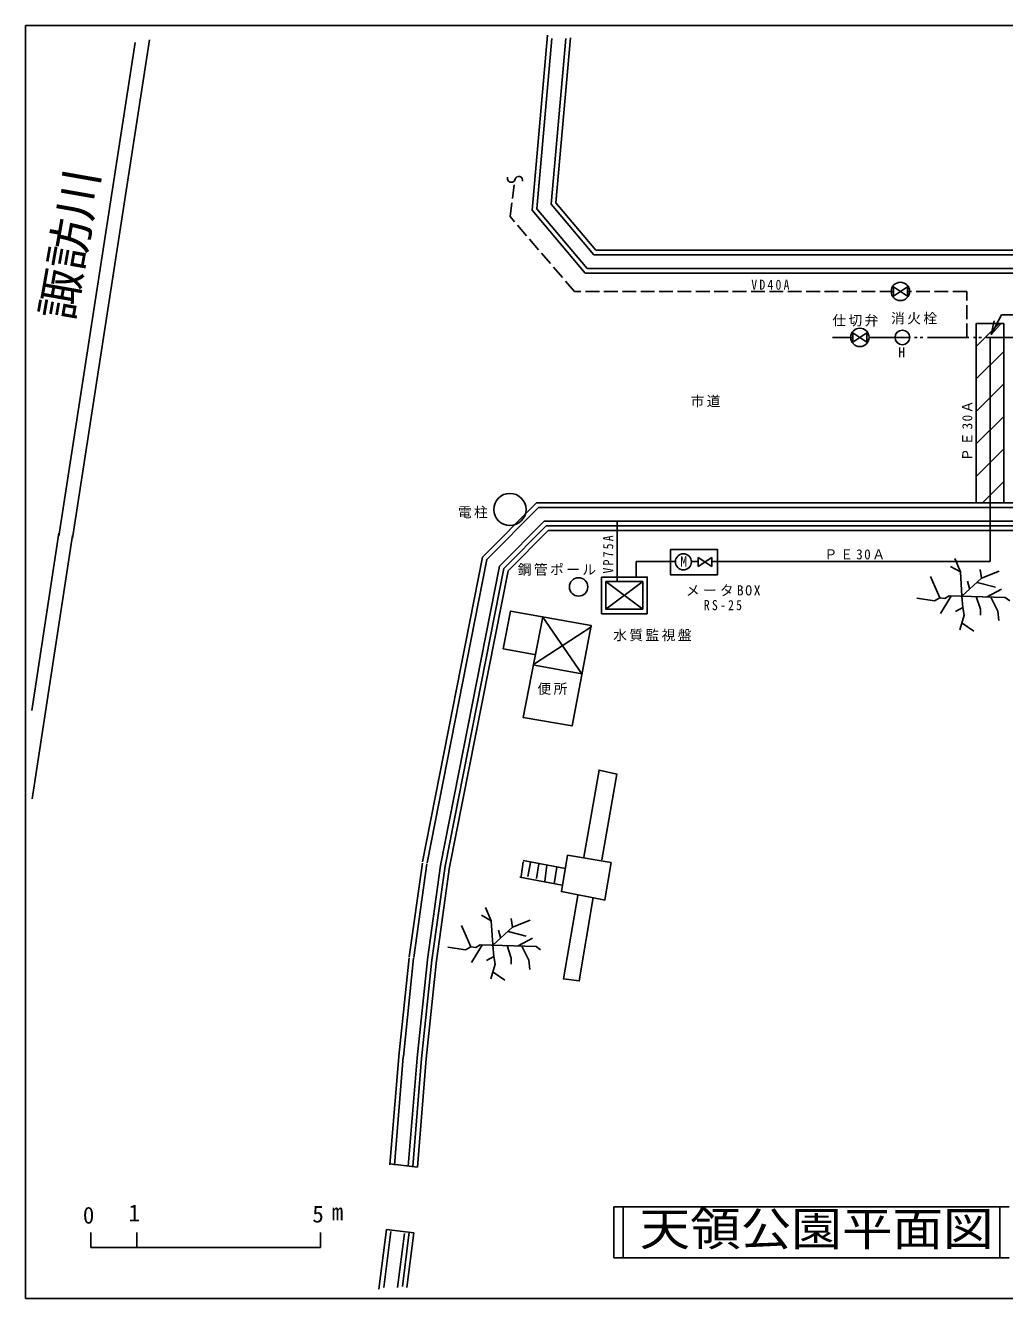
# Model space of a CAD drawing. Units: millimetres, scale not verified. Extents: x -19952 to 20048, y -13934 to 13766.
# Drawn here: x -19952 to 1345, y -13934 to 13766 of the extents above; entities that cross this region are included whole.
import ezdxf
from ezdxf.enums import TextEntityAlignment as Align

# ---------------------------------------------------------------- set-up
doc = ezdxf.new("R2010")
doc.units = ezdxf.units.MM
doc.header["$LTSCALE"] = 100
doc.linetypes.add('DASHED3', pattern=[4, 3, -1])
doc.linetypes.add('DOUBLE_CHAIN2', pattern=[12.8, 9, -1, 0.6, -0.6, 0.6, -1])
doc.layers.add('0-1_平面図', color=7, linetype='Continuous')
doc.layers.add('0-2_配管図', color=7, linetype='Continuous')
doc.styles.add('ＭＳ ゴシック', font='')
doc.styles.get('ＭＳ ゴシック').set_extended_font_data('MS Gothic')

msp = doc.modelspace()

# ---------------------------------------------------------------- linework, layer by layer
at = {"layer": '0-1_平面図'}
for p, q in [((-19223.9, 2657.3), (-17566, 13392.5)), ((-18927.4, 2611.5), (-17252.5, 13456.8)), ((-8597.2, 13551.8), (-8929.4, 9746.1)), ((-8502.6, 13486), (-8826.2, 9778.8)), ((-8201.4, 13486.4), (-8516.5, 9876.8)), ((-8099.8, 13500.4), (-8413.3, 9909.4)), ((-8929.4, 9746.1), (-7777.8, 8378.6)), ((-8826.2, 9778.8), (-7731.3, 8478.6)), ((-8516.5, 9876.8), (-7591.7, 8778.6)), ((-8413.3, 9909.4), (-7545.2, 8878.6)), ((-7545.2, 8878.6), (19745.1, 8878.6)), ((-7591.7, 8778.6), (19766.9, 8778.6)), ((-7777.8, 8378.6), (19810.4, 8378.6)), ((-7731.3, 8478.6), (19810.4, 8478.6)), ((-8835, 3378.6), (19766.9, 3378.6)), ((-8793.3, 3278.6), (19810.4, 3278.6)), ((-8626.7, 2878.6), (-9547.4, 1950.2)), ((-8585, 2778.6), (-9455.1, 1901.2)), ((-8668.3, 2978.6), (19832.1, 2978.6)), ((-8626.7, 2878.6), (19810.4, 2878.6)), ((-8585, 2778.6), (19853.9, 2778.6)), ((-19814.3, -1137), (-19224.3, 2716.2)), ((-19805.9, -3064.2), (-18927.8, 2670.8)), ((383.9, 1880.2), (168.6, 1997.6)), ((-9455.1, 1901.2), (-10725.9, -4547.9)), ((581.5, 1515.6), (541.9, 1672.1)), ((842.6, 1741.5), (815.6, 1926.5)), ((750.1, 1645.1), (1145.8, 1546.3)), ((965.9, 1332.9), (1281.9, 1502.5)), ((192.8, 1365.9), (-47.7, 970.7)), ((-7629.6, 690.1), (-8881.8, -124.9)), ((422.5, 758.7), (679.3, 587.5)), ((-8207, -4577.4), (-9126.8, -4405)), ((-11319.1, -4458.9), (-11606.4, -6501.5)), ((-11220.1, -4472.9), (-11507.4, -6515.4)), ((-10923, -4514.6), (-11210.3, -6557.2)), ((-10725, -4542.5), (-11012.2, -6585)), ((-9169.9, -4749.9), (-9126.8, -4433.7)), ((-9026.2, -4749.9), (-8968.7, -4448.1)), ((-8839.4, -4793), (-8781.9, -4476.8)), ((-8652.5, -4850.5), (-8609.4, -4505.6)), ((-8451.3, -4908), (-8393.8, -4548.7)), ((-8278.8, -4936.8), (-9198.7, -4764.3)), ((-9819.6, -5713.1), (-10034.9, -5595.6)), ((-9361, -5851.8), (-9387.9, -5666.8)), ((-9622, -6077.7), (-9661.6, -5921.2)), ((-9453.5, -5948.2), (-9057.7, -6047)), ((-9237.6, -6260.4), (-8921.6, -6090.8)), ((-10010.7, -6227.4), (-10251.3, -6622.6)), ((-11608.5, -6519.2), (-11831.9, -8657.5)), ((-11509.1, -6529.6), (-11732.5, -8667.9)), ((-11210.7, -6560.7), (-11434.1, -8699)), ((-11011.8, -6581.5), (-11235.2, -8719.8)), ((-9781.1, -6834.6), (-9524.3, -7005.7)), ((-11833, -8668.9), (-12024.5, -11022.6)), ((-11733.3, -8677), (-11924.8, -11030.7)), ((-11434.3, -8701.3), (-11625.8, -11055)), ((-11235, -8717.5), (-11426.8, -11075.2)), ((-11426.8, -11075.2), (-12022.9, -11002.9)), ((-12100.7, -12429.9), (-12265.4, -13732.6)), ((-11505.3, -12504.3), (-12100.7, -12429.9)), ((-12006, -12477.9), (-12159.4, -13691.5)), ((-11708.3, -12515.5), (-11857, -13691.2)), ((-11604.6, -12491.9), (-11754, -13674.2)), ((-11505.3, -12504.3), (-11655.5, -13691.9))]:
    msp.add_line(p, q, dxfattribs=at)
for points in [[(-8835, 3378.6), (-10008.8, 2195), (-11314.6, -4431.9)], [(-8793.3, 3278.6), (-9916.5, 2146.1), (-11216.5, -4451.2)], [(-8668.3, 2978.6), (-9639.7, 1999.1), (-10922.1, -4509.2)], [(-9547.4, 1950.2), (-10824, -4528.6), (-11111.2, -6571.1), (-11334.7, -8709.4), (-11526.1, -11063.1)], [(260.6, 2169.3), (383.9, 1880.2), (414.8, 1352.2)], [(-267.4, 1780), (-63.2, 1309.8), (-175.7, 1248.3), (-561.8, 1302.5)], [(418.8, 1346.5), (842.6, 1741.5), (1230.5, 1895.4)], [(-63.2, 1309.8), (49.9, 1294.6), (140.6, 1353.9), (1362.3, 1321.3), (1457, 1244.2)], [(418.6, 1348.4), (437.9, 1101.7), (278.3, 1017.4)], [(730.8, 1340.6), (819.4, 1067), (819.4, 932.1)], [(1046.8, 1329.1), (1197.1, 1024.6), (1220.3, 816.5)], [(-8695.6, 896.4), (-9126.8, -1288.2), (-8063.2, -1475.1), (-7646.4, 709.6), (-9399.9, 1025.8), (-9558, 206.5), (-8882.5, 77.2)], [(-8882.5, -152.8), (-7847.7, -339.6), (-8696, 894.9)], [(437.9, 1101.7), (464.9, 936), (375.9, 616.8)], [(-7804.5, -4333.1), (-7474, -2435.9), (-7085.9, -2522.1), (-7416.5, -4390.6)], [(-8163.9, -4290), (-8293.2, -5080.5), (-7344.6, -5267.3)], [(-7351.6, -5256.7), (-7215.3, -4448.1), (-8163.9, -4290)], [(-7933.9, -5166.7), (-8250.1, -6977.7), (-7905.1, -7020.8), (-7603.3, -5209.8)], [(-9942.9, -5424), (-9819.6, -5713.1), (-9788.8, -6241.1)], [(-10470.9, -5813.3), (-10266.7, -6283.5), (-10379.3, -6345), (-10765.3, -6290.8)], [(-9784.8, -6246.8), (-9361, -5851.8), (-8973, -5697.9)], [(-10266.7, -6283.5), (-10153.7, -6298.7), (-10062.9, -6239.4), (-8841.2, -6272), (-8746.5, -6349.1)], [(-9784.9, -6244.9), (-9765.6, -6491.6), (-9925.2, -6575.9)], [(-9472.7, -6252.6), (-9384.1, -6526.3), (-9384.1, -6661.2)], [(-9156.7, -6264.2), (-9006.4, -6568.7), (-8983.3, -6776.8)], [(-9765.6, -6491.6), (-9738.7, -6657.3), (-9827.7, -6976.5)]]:
    msp.add_lwpolyline(points, dxfattribs=at)
msp.add_circle((-9414.4, 3235.9), 350, dxfattribs=at)
at = {"layer": '0-2_配管図'}
for p, q in [((-19952.5, 13766.5), (20047.5, 13766.5)), ((-19952.5, 13766.5), (-19952.5, -13933.5)), ((729.9, 6781.8), (1226.7, 7278.6)), ((1056.2, 7045.4), (1259, 7266.5)), ((1276.6, 7468.5), (4203.5, 7468.5)), ((1329.9, 7278.6), (1329.9, 3378.6)), ((729.9, 6074.7), (1329.9, 6674.7)), ((729.9, 5367.6), (1329.9, 5967.6)), ((729.9, 4660.5), (1329.9, 5260.5)), ((729.9, 3953.4), (1329.9, 4553.4)), ((862.2, 3378.6), (1329.9, 3846.2)), ((-7151.7, -13051.3), (-7151.7, -11941.5)), ((-7151.7, -11941.5), (1444.6, -11941.5)), ((-6949.9, -11941.5), (-6949.9, -13051.3)), ((1242.8, -11941.5), (1242.8, -13051.3)), ((1444.6, -13051.3), (-7151.7, -13051.3)), ((-19952.5, -13933.5), (20047.5, -13933.5))]:
    msp.add_line(p, q, dxfattribs=at)
at = {"layer": '0-2_配管図', "color": 1}
for p, q in [((-768.9, 7878.6), (-1068.9, 8078.6)), ((-768.9, 8078.6), (-1068.9, 7878.6)), ((-1068.9, 8078.6), (-1068.9, 7878.6)), ((-768.9, 8078.6), (-768.9, 7878.6)), ((-1652.3, 6878.6), (-1952.3, 7078.6)), ((-1652.3, 7078.6), (-1952.3, 6878.6)), ((-1952.3, 7078.6), (-1952.3, 6878.6)), ((-1652.3, 7078.6), (-1652.3, 6878.6)), ((1029.9, 6993.2), (1029.9, 2101)), ((-7084.4, 1653.9), (-7084.4, 2974.5)), ((-6671.1, 1759.1), (-6671.1, 2101)), ((-5815.5, 2101), (-6671.1, 2101)), ((-5321.9, 2101), (-5467, 2101)), ((-5021.9, 2192.5), (-5321.9, 1992.5)), ((-5321.9, 2192.5), (-5321.9, 1992.5)), ((-5021.9, 1992.5), (-5321.9, 2192.5)), ((-5021.9, 2192.5), (-5021.9, 1992.5)), ((1029.9, 2101), (-5021.9, 2101)), ((-7425.6, 1765), (-7425.6, 965)), ((-7325.6, 1665), (-6525.6, 1665)), ((-7325.6, 1065), (-6525.6, 1665)), ((-6525.6, 1065), (-7325.6, 1665)), ((-6525.6, 1665), (-6525.6, 1065)), ((-7425.6, 965), (-6425.6, 965))]:
    msp.add_line(p, q, dxfattribs=at)
at = {"layer": '0-2_配管図', "color": 1, "linetype": 'DASHED3'}
for p, q in [((-1068.9, 7978.6), (-8006.4, 7978.6)), ((522.2, 7978.6), (-768.9, 7978.6)), ((522.2, 6978.6), (522.2, 7978.6))]:
    msp.add_line(p, q, dxfattribs=at)
at = {"layer": '0-2_配管図', "color": 1, "linetype": 'DOUBLE_CHAIN2'}
for p, q in [((-1952.3, 6978.6), (-2400.2, 6978.6)), ((19766.9, 6978.6), (-1652.3, 6978.6))]:
    msp.add_line(p, q, dxfattribs=at)
at = {"layer": '0-2_配管図', "color": 3}
for p, q in [((-18533, -12822.1), (-18533, -12495.1)), ((-17530.4, -12822.1), (-17530.4, -12495.1)), ((-13532.4, -12822.1), (-13532.4, -12495.1)), ((-18532.3, -12822.6), (-13532.3, -12822.6))]:
    msp.add_line(p, q, dxfattribs=at)
at = {"layer": '0-2_配管図', "color": 1, "linetype": 'DASHED3'}
msp.add_lwpolyline([(-8006.4, 7978.6), (-9408, 9606.5), (-9306.3, 10420.3)], dxfattribs=at)
at = {"layer": '0-2_配管図'}
for points in [[(1329.9, 7278.6), (729.9, 7278.6), (729.9, 3378.6)], [(1276.6, 7468.5), (1056.2, 7045.4), (1121.2, 7338.2)]]:
    msp.add_lwpolyline(points, dxfattribs=at)
at = {"layer": '0-2_配管図', "color": 1}
msp.add_lwpolyline([(-5922.8, 2364.2), (-4897, 2364.2), (-4897, 1814.4), (-5922.8, 1814.4)], close=True, dxfattribs=at)
for points in [[(-7425.6, 1765), (-6425.6, 1765), (-6425.6, 965)], [(-7325.6, 1665), (-7325.6, 1065), (-6525.6, 1065)]]:
    msp.add_lwpolyline(points, dxfattribs=at)
for centre, radius in [((-918.9, 7978.6), 200), ((-1802.3, 6978.6), 200), ((-877.8, 6978.6), 159.6), ((-5641.2, 2096), 174.3), ((-7921.4, 1550.5), 200)]:
    msp.add_circle(centre, radius, dxfattribs=at)
for centre, start, end in [((-9383.6, 10440.1), 164.63134, 345.37053), ((-9220.7, 10395.8), 345.79357, 164.20643)]:
    msp.add_arc(centre, 84.6, start, end, dxfattribs=at)

# ---------------------------------------------------------------- texts
at = {"layer": '0-1_平面図', "color": 6, "style": 'ＭＳ ゴシック', "width": 1.1}
msp.add_text('諏訪川', height=733.1, rotation=80, dxfattribs=at).set_placement((-18705.8, 7279), align=Align.BOTTOM_LEFT)
msp.add_text('天領公園平面図', height=733.1, dxfattribs=at).set_placement((-6592.9, -13000.9), align=Align.BOTTOM_LEFT)
at = {"layer": '0-2_配管図', "style": 'ＭＳ ゴシック'}
for s, p in [('H', (-964.7, 6480.1)), ('M', (-5708.3, 1928.4))]:
    msp.add_text(s, height=219.9, dxfattribs=at).set_placement(p, align=Align.BOTTOM_LEFT)
at = {"layer": '0-2_配管図', "color": 3, "style": 'ＭＳ ゴシック'}
for s, p in [('1', (-17710.6, -12363.4)), ('0', (-18703.8, -12413.1)), ('5', (-13712.9, -12388.2)), ('m', (-13290.8, -12338.6))]:
    msp.add_text(s, height=366.6, dxfattribs=at).set_placement(p, align=Align.BOTTOM_LEFT)
at = {"layer": '0-2_配管図', "char_height": 219.9, "attachment_point": 7, "style": 'ＭＳ ゴシック'}
for s, insert in [('\\T1.38;\\W0.85;VD40A', (-4163.4, 8012.8)), ('\\T1.17;仕切弁', (-2400.2, 7214.8)), ('\\T1.17;消火栓', (-1122.9, 7260)), ('\\T1.17;市道', (-5485.3, 5456.8)), ('\\T1.17;電柱', (-10546.2, 3043.7)), ('\\T1.22;\\W0.95;ＰＥ30Ａ', (-2577.2, 2146.1)), ('\\T1.17;鋼管ポール', (-9243.8, 1794.8)), ('\\T1.23;メータBOX', (-5586.2, 1351.8)), ('\\T1.38;\\W0.85;RS-25', (-5195.2, 1040.6)), ('\\T1.17;水質監視盤', (-7167, 366.9)), ('\\T1.17;便所', (-8816.5, -800))]:
    msp.add_mtext(s, dxfattribs=dict(at, insert=insert))
at = {"layer": '0-2_配管図', "char_height": 219.9, "attachment_point": 7, "rotation": 90, "style": 'ＭＳ ゴシック'}
for s, insert in [('\\T1.22;\\W0.95;ＰＥ30Ａ', (647.4, 4282.6)), ('\\T1.38;\\W0.85;VP75A', (-7163.3, 1842.2))]:
    msp.add_mtext(s, dxfattribs=dict(at, insert=insert))

doc.saveas('drawing.dxf')
